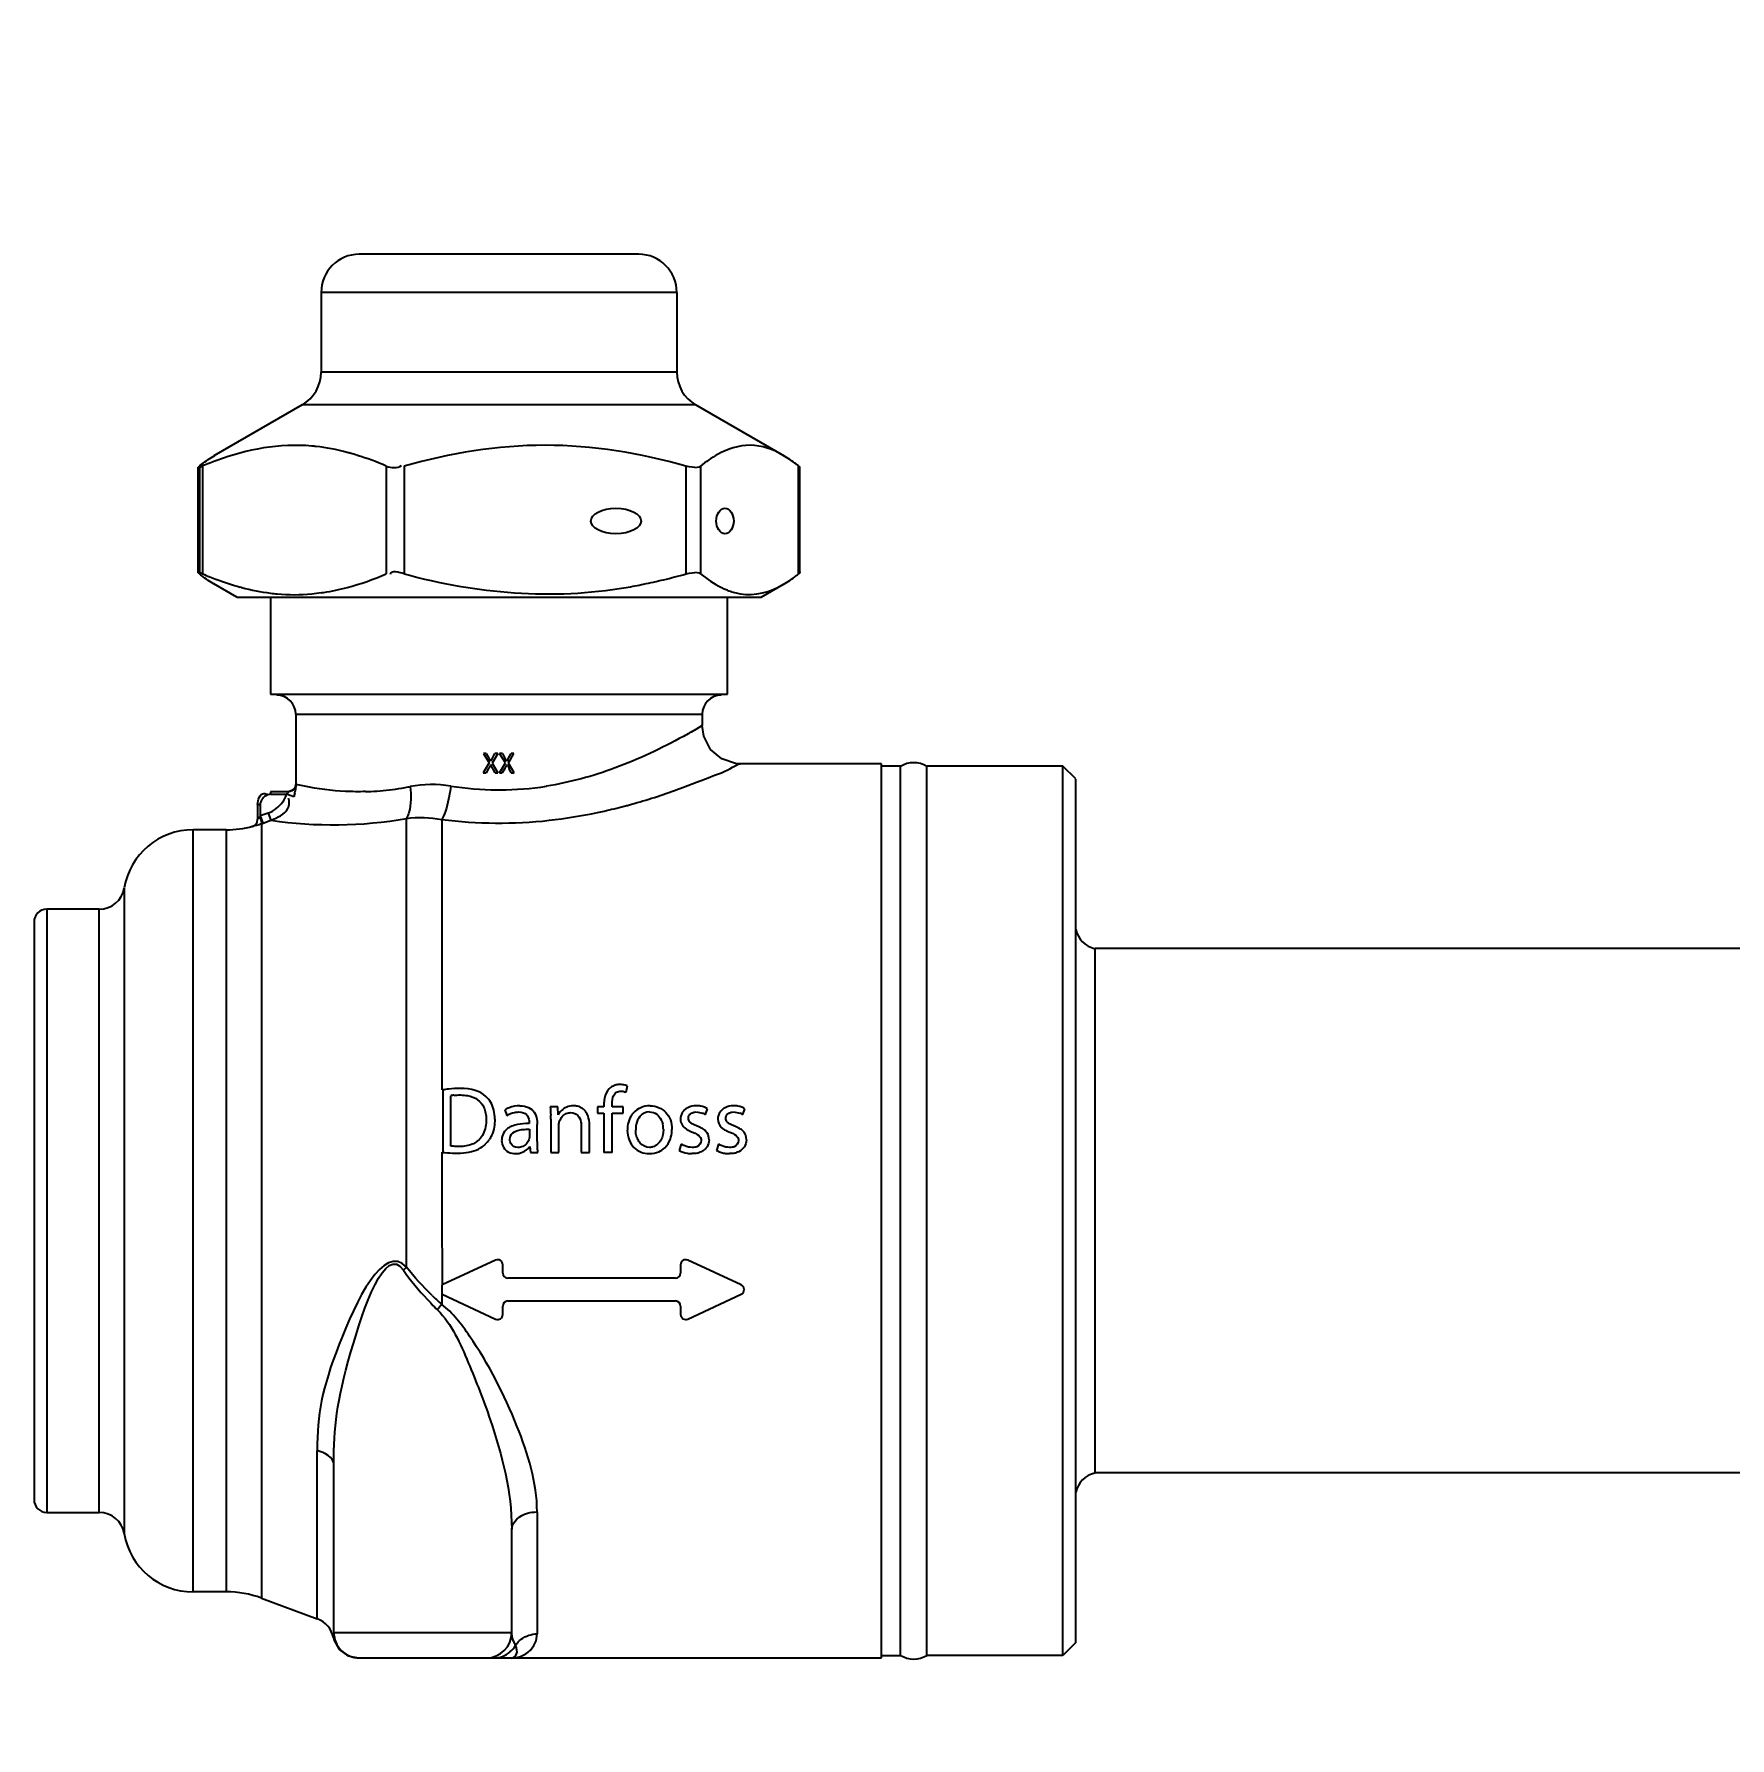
# Model space of a CAD drawing. Header units: millimetres. Extents: x 0 to 10500, y 0 to 7425.
# Drawn here: x 2485.2 to 2618.7, y 4490.8 to 4625 of the extents above; entities that cross this region are included whole.
import ezdxf

# ---------------------------------------------------------------- set-up
doc = ezdxf.new("R2010")
doc.units = ezdxf.units.MM
doc.header["$LTSCALE"] = 577.5
doc.layers.get('0').update_dxf_attribs({"linetype": 'CONTINUOUS'})
doc.styles.add('TEXTSTYLE_3', font='txt')
doc.dimstyles.new('DIMSTYLE_2', dxfattribs={"dimtxt": 75, "dimasz": 3.5, "dimexe": 1.5, "dimexo": 1.5, "dimgap": 18.75, "dimtad": 1, "dimdec": 1, "dimtxsty": 'TEXTSTYLE_3', "dimblk": '_FILLED', "dimblk1": '_FILLED', "dimblk2": '_FILLED', "dimcen": 0.09, "dimadec": 1, "dimazin": 2, "dimtp": 0.1, "dimtm": 0.1, "dimtfac": 1, "dimtdec": 1, "dimtofl": 0, "dimtmove": 0, "dimatfit": 3, "dimldrblk": '_FILLED', "dimfxl": 1, "dimtolj": 1, "dimarcsym": 0})

# ---------------------------------------------------------------- blocks, each defined once
blk = doc.blocks.new('_FILLED')
at = {"color": 0, "linetype": 'ByBlock'}
blk.add_solid([(0, 0), (-1, 0.214), (-1, -0.214)], dxfattribs=at)
blk = doc.blocks.new('*D22')
at = {"color": 2, "linetype": 'Continuous', "transparency": 16777216}
for p, q in [((4837.47, 4680.67), (4837.47, 3823.25)), ((1781.64, 4476.17), (1781.64, 3823.25)), ((1781.64, 3823.25), (1781.64, 3803)), ((4837.47, 3823.25), (4837.47, 3803)), ((1781.64, 3804.5), (3309.56, 3804.5)), ((4837.47, 3804.5), (3309.56, 3804.5))]:
    blk.add_line(p, q, dxfattribs=at)
at = {"color": 2, "linetype": 'Continuous', "transparency": 16777216, "xscale": 3.5, "yscale": 3.5, "zscale": 3.5, "rotation": 180}
blk.add_blockref('_FILLED', (1781.64, 3804.5), dxfattribs=at)
at = {"color": 2, "linetype": 'Continuous', "transparency": 16777216, "xscale": 3.5, "yscale": 3.5, "zscale": 3.5}
blk.add_blockref('_FILLED', (4837.47, 3804.5), dxfattribs=at)
at = {"color": 2, "linetype": 'Continuous', "transparency": 16777216, "insert": (3309.56, 3898.25), "char_height": 75, "width": 300, "attachment_point": 2, "line_spacing_factor": 0.9, "style": 'TEXTSTYLE_3'}
blk.add_mtext('3056', dxfattribs=at)

msp = doc.modelspace()

# ---------------------------------------------------------------- linework, layer by layer
at = {"color": 6, "linetype": 'Continuous'}
for p, q in [((2532.82, 4607.66), (2510.82, 4607.66)), ((2507.82, 4604.66), (2507.82, 4598.39)), ((2535.82, 4604.66), (2507.82, 4604.66)), ((2535.82, 4604.66), (2535.82, 4598.39)), ((2535.82, 4598.39), (2507.82, 4598.39)), ((2506.32, 4595.8), (2499.36, 4591.78)), ((2531.77, 4595.8), (2506.32, 4595.8)), ((2537.32, 4595.8), (2531.78, 4595.8)), ((2537.32, 4595.8), (2544.28, 4591.78)), ((2498.23, 4590.99), (2498.14, 4590.89)), ((2498.14, 4582.59), (2498.14, 4590.89)), ((2498.23, 4590.99), (2498.23, 4582.5)), ((2498.49, 4590.99), (2498.49, 4582.5)), ((2512.95, 4590.99), (2512.95, 4582.5)), ((2514.36, 4590.99), (2514.36, 4582.5)), ((2536.54, 4590.99), (2536.54, 4582.5)), ((2536.8, 4590.93), (2536.54, 4590.99)), ((2537.03, 4590.89), (2536.8, 4590.93)), ((2537.25, 4590.88), (2537.03, 4590.89)), ((2537.25, 4590.88), (2537.43, 4590.89)), ((2537.43, 4590.89), (2537.58, 4590.93)), ((2537.58, 4590.93), (2537.69, 4590.99)), ((2537.69, 4590.99), (2537.69, 4582.5)), ((2545.41, 4582.5), (2545.41, 4590.99)), ((2545.41, 4590.99), (2545.5, 4590.89)), ((2545.5, 4582.59), (2545.5, 4590.89)), ((2498.14, 4582.59), (2498.23, 4582.5)), ((2536.54, 4582.5), (2536.8, 4582.56)), ((2536.8, 4582.56), (2537.03, 4582.59)), ((2537.03, 4582.59), (2537.25, 4582.61)), ((2537.43, 4582.59), (2537.25, 4582.61)), ((2537.58, 4582.56), (2537.43, 4582.59)), ((2537.69, 4582.5), (2537.58, 4582.56)), ((2545.5, 4582.59), (2545.41, 4582.5)), ((2501.17, 4580.66), (2499.36, 4581.71)), ((2542.47, 4580.66), (2544.28, 4581.71)), ((2501.17, 4580.66), (2542.47, 4580.66)), ((2503.82, 4580.66), (2503.82, 4573.03)), ((2539.82, 4573.03), (2539.82, 4580.66)), ((2503.82, 4573.03), (2539.82, 4573.03)), ((2505.82, 4571.45), (2505.82, 4565.93)), ((2505.82, 4571.45), (2537.82, 4571.45)), ((2537.82, 4570.55), (2537.31, 4570.25)), ((2537.82, 4571.45), (2537.82, 4570.55)), ((2537.94, 4569.71), (2537.82, 4570.55)), ((2538.47, 4568.68), (2537.94, 4569.71)), ((2520.59, 4568.35), (2521.05, 4567.62)), ((2520.82, 4568.35), (2520.59, 4568.35)), ((2520.82, 4568.35), (2521.02, 4567.99)), ((2521.72, 4568.35), (2521.28, 4567.6)), ((2521.3, 4567.99), (2521.5, 4568.35)), ((2521.72, 4568.35), (2521.5, 4568.35)), ((2522.32, 4567.62), (2521.86, 4568.35)), ((2522.09, 4568.35), (2521.86, 4568.35)), ((2522.09, 4568.35), (2522.29, 4567.99)), ((2522.56, 4567.6), (2523, 4568.35)), ((2522.57, 4567.99), (2522.77, 4568.35)), ((2523, 4568.35), (2522.77, 4568.35)), ((2539.36, 4567.93), (2538.47, 4568.68)), ((2540.45, 4567.57), (2539.36, 4567.93)), ((2521.05, 4567.62), (2520.58, 4566.84)), ((2520.58, 4566.84), (2520.81, 4566.84)), ((2521, 4567.18), (2520.81, 4566.84)), ((2521.28, 4567.6), (2521.74, 4566.84)), ((2521.52, 4566.84), (2521.34, 4567.17)), ((2521.52, 4566.84), (2521.74, 4566.84)), ((2521.85, 4566.84), (2522.32, 4567.62)), ((2521.85, 4566.84), (2522.08, 4566.84)), ((2522.27, 4567.18), (2522.08, 4566.84)), ((2523.02, 4566.84), (2522.56, 4567.6)), ((2522.79, 4566.84), (2522.61, 4567.17)), ((2522.79, 4566.84), (2523.02, 4566.84)), ((2540.82, 4567.55), (2540.45, 4567.57)), ((2551.92, 4567.55), (2540.82, 4567.55)), ((2551.92, 4497.15), (2551.92, 4567.55)), ((2553.43, 4567.35), (2551.92, 4567.35)), ((2553.43, 4497.35), (2553.43, 4567.35)), ((2555.51, 4497.35), (2555.51, 4567.35)), ((2566.22, 4567.35), (2555.51, 4567.35)), ((2566.22, 4497.35), (2566.22, 4567.35)), ((2567.22, 4566.35), (2566.22, 4567.35)), ((2503.82, 4565.35), (2503.82, 4565.29)), ((2505.24, 4565.35), (2503.82, 4565.35)), ((2503.82, 4565.29), (2503.82, 4565.15)), ((2503.82, 4565.15), (2505.1, 4565.15)), ((2505.67, 4564.95), (2505.1, 4565.15)), ((2505.52, 4565.43), (2505.22, 4565.35)), ((2505.52, 4565.42), (2505.22, 4565.34)), ((2505.37, 4565.36), (2505.23, 4565.34)), ((2505.5, 4565.41), (2505.37, 4565.36)), ((2505.62, 4565.49), (2505.5, 4565.41)), ((2505.74, 4565.65), (2505.52, 4565.43)), ((2505.74, 4565.64), (2505.52, 4565.42)), ((2505.71, 4565.59), (2505.62, 4565.49)), ((2505.77, 4565.7), (2505.71, 4565.59)), ((2505.82, 4565.95), (2505.74, 4565.65)), ((2505.82, 4565.93), (2505.74, 4565.64)), ((2505.81, 4565.81), (2505.77, 4565.7)), ((2505.82, 4565.89), (2505.81, 4565.81)), ((2505.82, 4565.95), (2505.82, 4565.93)), ((2505.82, 4565.93), (2505.82, 4565.71)), ((2505.82, 4565.83), (2505.82, 4565.92)), ((2505.82, 4565.73), (2505.82, 4565.83)), ((2567.22, 4498.35), (2567.22, 4566.34)), ((2502.82, 4564.35), (2502.82, 4563.18)), ((2502.82, 4564.35), (2502.88, 4564.35)), ((2502.88, 4564.35), (2503.02, 4564.35)), ((2503.02, 4564.35), (2503.02, 4563.44)), ((2502.37, 4562.6), (2502.61, 4562.72)), ((2502.37, 4562.6), (2502.4, 4562.61)), ((2502.47, 4562.57), (2502.37, 4562.6)), ((2502.39, 4562.61), (2502.5, 4562.64)), ((2502.42, 4562.62), (2502.39, 4562.61)), ((2502.61, 4562.72), (2502.77, 4562.93)), ((2502.77, 4562.93), (2502.82, 4563.18)), ((2502.82, 4563.19), (2502.82, 4563.18)), ((2502.99, 4563.4), (2503.08, 4563.13)), ((2503.66, 4563.67), (2503.02, 4563.44)), ((2503.02, 4563.44), (2503.23, 4562.87)), ((2503.08, 4563.13), (2503.13, 4562.92)), ((2503.12, 4562.83), (2503.87, 4563.11)), ((2503.13, 4562.92), (2503.12, 4562.83)), ((2503.12, 4562.83), (2503.12, 4501.85)), ((2503.66, 4563.67), (2503.87, 4563.11)), ((2514.54, 4527.91), (2514.54, 4563.25)), ((2517.31, 4563.16), (2517.31, 4541.87)), ((2497.74, 4502.35), (2497.74, 4562.35)), ((2500.35, 4562.35), (2497.74, 4562.35)), ((2500.35, 4562.35), (2500.35, 4502.35)), ((2492.32, 4557.76), (2492.32, 4506.93)), ((2486.22, 4556.1), (2486.22, 4508.6)), ((2490.35, 4556.1), (2486.22, 4556.1)), ((2490.35, 4508.6), (2490.35, 4556.1)), ((2485.22, 4555.1), (2485.22, 4509.6)), ((2568.73, 4552.99), (2568.73, 4551.19)), ((2638.88, 4552.99), (2568.73, 4552.99)), ((2568.73, 4551.19), (2568.73, 4549.82)), ((2568.73, 4549.82), (2568.73, 4511.71)), ((2517.39, 4541.88), (2517.39, 4536.95)), ((2518.03, 4537.45), (2518.03, 4541.4)), ((2531.84, 4541.69), (2531.93, 4542.19)), ((2522.29, 4540.3), (2522.44, 4539.86)), ((2526.44, 4540.53), (2525.86, 4540.53)), ((2526.48, 4539.91), (2526.44, 4540.53)), ((2529.58, 4540.53), (2529.58, 4540.03)), ((2530.08, 4540.53), (2529.58, 4540.53)), ((2529.58, 4540.03), (2530.08, 4540.03)), ((2530.08, 4540.7), (2530.08, 4540.53)), ((2530.08, 4540.03), (2530.08, 4536.94)), ((2530.72, 4540.53), (2530.72, 4540.72)), ((2531.6, 4540.53), (2530.72, 4540.53)), ((2530.72, 4536.94), (2530.72, 4540.03)), ((2530.72, 4540.03), (2531.6, 4540.03)), ((2531.6, 4540.03), (2531.6, 4540.53)), ((2538.07, 4539.92), (2538.23, 4540.39)), ((2541.01, 4539.92), (2541.17, 4540.39)), ((2524.1, 4538.77), (2524.21, 4538.77)), ((2524.21, 4538.77), (2524.21, 4538.15)), ((2524.83, 4537.8), (2524.83, 4539.14)), ((2525.89, 4539.56), (2525.89, 4536.94)), ((2526.54, 4536.94), (2526.54, 4539.1)), ((2528.3, 4539.01), (2528.3, 4536.94)), ((2528.95, 4536.94), (2528.95, 4539.08)), ((2517.31, 4536.96), (2517.31, 4532.35)), ((2524.25, 4537.42), (2524.3, 4536.94)), ((2524.3, 4536.94), (2524.89, 4536.94)), ((2525.89, 4536.94), (2526.54, 4536.94)), ((2528.3, 4536.94), (2528.95, 4536.94)), ((2530.72, 4536.94), (2530.08, 4536.94)), ((2536.17, 4537.6), (2536, 4537.11)), ((2539.11, 4537.6), (2538.95, 4537.11)), ((2517.31, 4532.35), (2517.35, 4526.51)), ((2521.55, 4528.47), (2517.35, 4526.51)), ((2522.12, 4527.45), (2522.12, 4528.1)), ((2536.12, 4528.1), (2536.12, 4527.45)), ((2540.89, 4526.51), (2536.69, 4528.47)), ((2517.31, 4526.49), (2517.31, 4524.98)), ((2535.72, 4527.05), (2522.52, 4527.05)), ((2517.35, 4525.78), (2521.55, 4523.82)), ((2522.12, 4524.19), (2522.12, 4524.85)), ((2522.52, 4525.25), (2535.72, 4525.25)), ((2536.12, 4524.85), (2536.12, 4524.19)), ((2536.69, 4523.82), (2540.89, 4525.78)), ((2507.51, 4500.23), (2507.51, 4513.47)), ((2508.82, 4499.15), (2508.82, 4512.37)), ((2638.88, 4511.71), (2568.73, 4511.71)), ((2486.22, 4508.6), (2490.35, 4508.6)), ((2524.82, 4508.64), (2524.82, 4499.04)), ((2522.82, 4499.15), (2522.82, 4507.29)), ((2500.35, 4502.35), (2497.74, 4502.35)), ((2503.12, 4501.85), (2507.51, 4500.23)), ((2508.78, 4498.75), (2508.83, 4498.56)), ((2508.82, 4499.15), (2522.82, 4499.15)), ((2508.83, 4498.56), (2509.24, 4497.82)), ((2567.22, 4498.35), (2566.22, 4497.35)), ((2509.24, 4497.82), (2509.92, 4497.32)), ((2509.92, 4497.32), (2510.74, 4497.15)), ((2510.74, 4497.15), (2551.92, 4497.15)), ((2551.92, 4497.35), (2553.43, 4497.35)), ((2566.22, 4497.35), (2555.51, 4497.35))]:
    msp.add_line(p, q, dxfattribs=at)
for centre, radius, start, end in [((2510.82, 4604.66), 3, 90, 180), ((2532.82, 4604.66), 3, 0, 90), ((2504.82, 4598.39), 3, 300.0174, 360), ((2538.82, 4598.39), 3, 180, 239.9826), ((2505.71, 4577.26), 15.36, 83.7173, 84.8528), ((2504.97, 4573.51), 19.18, 74.3876, 75.1752), ((2504.73, 4572.65), 20.09, 72.8087, 74.3812), ((2506.08, 4581.13), 12.6, 127.5211, 128.5278), ((2508.68, 4567.04), 26.03, 110.4098, 113.0474), ((2537.56, 4581.13), 12.6, 51.4722, 52.4789), ((2506.08, 4592.36), 12.6, 231.4722, 232.4789), ((2508.68, 4606.45), 26.03, 246.9526, 249.5902), ((2506.44, 4599.83), 19.03, 254.8136, 255.1767), ((2505.38, 4598.35), 17.51, 278.7277, 284.898), ((2524.38, 4624.53), 43.74, 279.8037, 281.6378), ((2523.51, 4628.74), 48.04, 281.6418, 283.5574), ((2522.11, 4634.54), 54.01, 283.562, 285.5021), ((2537.56, 4592.36), 12.6, 307.5211, 308.5278), ((2505.75, 4596.34), 15.48, 262.8867, 264.8488), ((2505.72, 4596.05), 15.19, 264.8651, 275.1349), ((2505.68, 4596.47), 15.6, 275.1574, 277.9397), ((2505.61, 4597.01), 16.15, 277.9283, 278.649), ((2504.32, 4571.45), 1.5, 0, 89.999), ((2539.32, 4571.45), 1.5, 90.0044, 180), ((2550.5, 4582.76), 31.94, 208.7859, 208.9988), ((2554.47, 4565.63), 2, 58.8174, 121.1826), ((2502.82, 4565.93), 2.41, 324.1531, 341.0214), ((2502.4, 4565.91), 3.41, 348.2363, 351.0365), ((2510.73, 4585.98), 20.63, 271.6497, 272.7573), ((2510.69, 4586.46), 21.12, 272.7886, 278.1301), ((2510.57, 4587.41), 22.07, 278.1036, 280.7174), ((2510.56, 4587.43), 22.09, 280.7157, 281.1021), ((2521.85, 4589.59), 24.1, 260.8665, 269.4851), ((2521.82, 4588.85), 23.36, 269.5347, 270.2239), ((2521.8, 4589.55), 24.06, 270.2817, 278.9787), ((2502.83, 4565.93), 2.4, 290.2487, 307.1728), ((2502.83, 4565.93), 2.4, 307.1821, 324.0982), ((2520.98, 4604.63), 41.82, 281.8696, 282.5784), ((2520.52, 4606.67), 43.9, 282.5893, 284.7265), ((2520.09, 4608.35), 45.64, 284.7148, 285.1503), ((2500.35, 4570.35), 8, 270, 285.0122), ((2497.08, 4582.15), 20.25, 285.2676, 285.6014), ((2499.48, 4573.56), 11.33, 285.6117, 286.7345), ((2500.36, 4570.65), 8.29, 286.7242, 288.2593), ((2501.16, 4568.21), 5.72, 288.2573, 290.0194), ((2508.79, 4595.9), 33.16, 261.462, 279.9901), ((2521.82, 4599.53), 36.65, 262.9312, 276.1968), ((2521.49, 4602.04), 39.17, 276.2809, 281.9169), ((2497.74, 4556.85), 5.5, 90, 170.4084), ((2490.35, 4558.1), 2, 270, 350.3993), ((2486.22, 4555.1), 1, 90, 180.0011), ((2569.2, 4554.96), 2.03, 193.329, 256.7306), ((2531.37, 4540.95), 1.35, 90.0134, 103.9881), ((2531.37, 4540.69), 1.6, 83.0912, 90.0618), ((2518.88, 4531.71), 10.27, 95.7355, 98.3754), ((2518.77, 4532.9), 9.08, 90.0745, 95.7917), ((2518.64, 4538.28), 3.19, 96.4271, 101.0234), ((2509.89, 4539.56), 16.01, 359.9854, 1.1682), ((2527.42, 4539.46), 1.05, 147.8687, 154.4009), ((2537.08, 4539.57), 0.974, 148.3939, 166.8034), ((2537.35, 4538.66), 1.96, 80.1027, 89.9959), ((2537.36, 4538.79), 1.33, 57.5533, 68.5041), ((2540.03, 4539.57), 0.974, 148.3939, 166.8034), ((2540.29, 4538.66), 1.96, 80.1027, 89.9959), ((2540.3, 4538.79), 1.33, 57.5533, 68.5041), ((2534.51, 4538.7), 2.58, 177.0966, 180.0134), ((2532.86, 4538.74), 1.9, 359.987, 12.6247), ((2532.86, 4538.76), 2.58, 357.1232, 0.0122), ((2519.3, 4539.13), 2.11, 314.0442, 326.6346), ((2523.38, 4537.89), 1.35, 173.5666, 180.0767), ((2523.22, 4537.91), 1.19, 165.7861, 173.5704), ((2533.37, 4537.79), 8.54, 179.9437, 181.9278), ((2537.09, 4538.47), 1.61, 281.502, 287.6379), ((2539.83, 4538.63), 1.76, 239.7707, 250.7581), ((2540.03, 4538.47), 1.61, 281.502, 287.6379), ((2518.55, 4550.45), 13.56, 268.3401, 270.0259), ((2505.9, 4536.82), 12.41, 312.5195, 314.1341), ((2521.72, 4528.1), 0.4, 360, 115), ((2536.52, 4528.1), 0.4, 65, 180), ((2522.52, 4527.45), 0.4, 180, 270), ((2535.72, 4527.45), 0.4, 270, 0), ((2540.72, 4526.15), 0.4, 295, 65), ((2544.95, 4552.65), 39.64, 223.458, 224.1681), ((2562.03, 4569.27), 63.48, 224.1847, 224.7849), ((2547.12, 4557.46), 44.09, 226.1071, 226.7185), ((2567.88, 4579.52), 74.38, 226.7277, 227.1656), ((2529.04, 4515.35), 15.18, 140.6373, 142.6533), ((2522.52, 4524.85), 0.4, 90, 180), ((2535.72, 4524.85), 0.4, 0, 90), ((2521.72, 4524.19), 0.4, 245, 360), ((2536.52, 4524.19), 0.4, 180, 295), ((2569.2, 4509.73), 2.03, 103.2691, 166.671), ((2486.22, 4509.6), 1, 179.9989, 270), ((2490.35, 4506.6), 2, 9.6005, 90), ((2497.74, 4507.85), 5.5, 189.5917, 270), ((2500.35, 4494.35), 8, 69.7592, 90), ((2506.82, 4498.36), 2, 11.3876, 69.7627), ((2510.82, 4499.15), 2, 179.9999, 270), ((2520.82, 4499.15), 2, 270, 360), ((2521.38, 4499.13), 2, 310.7262, 330.4764), ((2524.93, 4499.27), 2.13, 202.4735, 211.8614), ((2522.82, 4499.25), 2.11, 269.9966, 283.1241), ((2554.47, 4499.06), 2, 238.8174, 301.1826)]:
    msp.add_arc(centre, radius, start, end, dxfattribs=at)
for centre, major_axis, ratio in [((2531.03, 4586.66), (1.97, 0), 0.50765), ((2539.61, 4586.66), (0, 1), 0.685364)]:
    msp.add_ellipse(centre, major_axis=major_axis, ratio=ratio, dxfattribs=at)
for points in [[(2507.08, 4592.56), (2504.57, 4592.79), (2501.97, 4592.31), (2499.61, 4591.43)], [(2509.88, 4592.06), (2509.06, 4592.28), (2508.23, 4592.44), (2507.39, 4592.53)], [(2536.54, 4590.99), (2532.94, 4591.99), (2525.45, 4593.26), (2517.96, 4591.99), (2514.36, 4590.99)], [(2498.41, 4591.13), (2498.74, 4591.38), (2499.09, 4591.62), (2499.46, 4591.83)], [(2512.95, 4590.99), (2512.21, 4591.31), (2511.44, 4591.59), (2510.66, 4591.83)], [(2512.95, 4590.99), (2513.32, 4590.83), (2513.82, 4590.8), (2514.14, 4591.04)], [(2539.01, 4591.89), (2538.55, 4591.63), (2538.11, 4591.32), (2537.69, 4590.99)], [(2545.23, 4591.13), (2544.9, 4591.38), (2544.55, 4591.62), (2544.18, 4591.83)], [(2514.36, 4582.5), (2514, 4582.6), (2513.26, 4582.83), (2513.24, 4582.45)], [(2499.46, 4581.65), (2499.09, 4581.86), (2498.74, 4582.1), (2498.41, 4582.36)], [(2499.61, 4582.05), (2500.21, 4581.83), (2500.83, 4581.63), (2501.45, 4581.46)], [(2501.57, 4581.43), (2502.31, 4581.23), (2503.07, 4581.08), (2503.84, 4580.98)], [(2509.88, 4581.43), (2510.93, 4581.71), (2511.96, 4582.07), (2512.95, 4582.5)], [(2514.36, 4582.5), (2519.98, 4580.94), (2526.08, 4580.44), (2531.83, 4581.43)], [(2537.69, 4582.5), (2538.2, 4582.09), (2538.75, 4581.72), (2539.33, 4581.43)], [(2540.82, 4580.93), (2541.95, 4580.74), (2543.19, 4581.08), (2544.18, 4581.65)], [(2544.18, 4581.65), (2544.55, 4581.86), (2544.9, 4582.1), (2545.23, 4582.36)], [(2521.06, 4567.27), (2521.03, 4567.23), (2521.01, 4567.2), (2521, 4567.18)], [(2522.33, 4567.27), (2522.3, 4567.23), (2522.28, 4567.2), (2522.27, 4567.18)], [(2522.56, 4567.27), (2522.58, 4567.23), (2522.6, 4567.19), (2522.61, 4567.17)], [(2530.96, 4567.22), (2529.21, 4566.57), (2527.39, 4566.07), (2525.55, 4565.78)], [(2502.82, 4564.35), (2502.82, 4564.68), (2502.99, 4565.21), (2503.32, 4565.21)], [(2518.02, 4565.79), (2516.97, 4565.96), (2515.87, 4565.96), (2514.82, 4565.75)], [(2503.87, 4563.11), (2504.37, 4563.3), (2504.95, 4563.55), (2505.2, 4564.02)], [(2514.54, 4563.25), (2515.46, 4563.36), (2516.4, 4563.32), (2517.31, 4563.16)], [(2531.93, 4542.19), (2531.81, 4542.24), (2531.69, 4542.27), (2531.56, 4542.28)], [(2518.28, 4541.44), (2518.36, 4541.45), (2518.44, 4541.46), (2518.52, 4541.46)], [(2518.52, 4541.46), (2518.61, 4541.47), (2518.69, 4541.47), (2518.79, 4541.47)], [(2520.79, 4541.36), (2520.34, 4541.77), (2519.66, 4541.98), (2518.76, 4541.98)], [(2518.79, 4541.47), (2518.98, 4541.47), (2519.16, 4541.45), (2519.33, 4541.42)], [(2519.33, 4541.42), (2519.97, 4541.31), (2520.41, 4540.98), (2520.63, 4540.48)], [(2521.17, 4540.88), (2521.07, 4541.06), (2520.94, 4541.22), (2520.79, 4541.36)], [(2530.12, 4541.19), (2530.09, 4541.04), (2530.08, 4540.87), (2530.08, 4540.7)], [(2530.49, 4541.96), (2530.3, 4541.77), (2530.18, 4541.51), (2530.12, 4541.19)], [(2530.74, 4542.14), (2530.65, 4542.09), (2530.57, 4542.03), (2530.49, 4541.96)], [(2530.72, 4540.72), (2530.72, 4541.01), (2530.76, 4541.24), (2530.84, 4541.41)], [(2531.05, 4542.26), (2530.94, 4542.23), (2530.84, 4542.19), (2530.74, 4542.14)], [(2530.84, 4541.41), (2530.87, 4541.47), (2530.9, 4541.52), (2530.94, 4541.56)], [(2530.94, 4541.56), (2531.02, 4541.66), (2531.11, 4541.72), (2531.23, 4541.75)], [(2531.23, 4541.75), (2531.29, 4541.76), (2531.35, 4541.77), (2531.42, 4541.77)], [(2531.42, 4541.77), (2531.53, 4541.77), (2531.62, 4541.76), (2531.71, 4541.73)], [(2531.71, 4541.73), (2531.76, 4541.72), (2531.8, 4541.71), (2531.84, 4541.69)], [(2520.63, 4540.48), (2520.69, 4540.35), (2520.74, 4540.21), (2520.77, 4540.05)], [(2520.77, 4540.05), (2520.8, 4539.89), (2520.82, 4539.72), (2520.82, 4539.54)], [(2521.41, 4540.27), (2521.36, 4540.49), (2521.28, 4540.7), (2521.17, 4540.88)], [(2521.49, 4539.56), (2521.49, 4539.81), (2521.47, 4540.05), (2521.41, 4540.27)], [(2522.63, 4540.47), (2522.5, 4540.42), (2522.39, 4540.37), (2522.29, 4540.3)], [(2522.44, 4539.86), (2522.6, 4539.97), (2522.81, 4540.06), (2523.04, 4540.1)], [(2523.47, 4540.62), (2523.18, 4540.62), (2522.89, 4540.56), (2522.63, 4540.47)], [(2523.04, 4540.1), (2523.15, 4540.12), (2523.26, 4540.13), (2523.37, 4540.13)], [(2523.37, 4540.13), (2523.95, 4540.13), (2524.15, 4539.81), (2524.19, 4539.43)], [(2523.47, 4540.62), (2523.73, 4540.62), (2523.95, 4540.57), (2524.14, 4540.49)], [(2524.14, 4540.49), (2524.53, 4540.32), (2524.74, 4539.97), (2524.81, 4539.53)], [(2525.86, 4540.53), (2525.87, 4540.33), (2525.88, 4540.12), (2525.89, 4539.89)], [(2526.74, 4540.26), (2526.66, 4540.19), (2526.59, 4540.1), (2526.54, 4540.01)], [(2526.59, 4539.4), (2526.64, 4539.54), (2526.71, 4539.67), (2526.8, 4539.77)], [(2527.68, 4540.62), (2527.3, 4540.62), (2526.98, 4540.47), (2526.74, 4540.26)], [(2526.8, 4539.77), (2526.89, 4539.87), (2526.99, 4539.95), (2527.11, 4540)], [(2527.11, 4540), (2527.22, 4540.05), (2527.34, 4540.08), (2527.46, 4540.08)], [(2527.46, 4540.08), (2527.94, 4540.08), (2528.19, 4539.76), (2528.27, 4539.32)], [(2528, 4540.58), (2527.89, 4540.6), (2527.78, 4540.62), (2527.68, 4540.62)], [(2528.69, 4540.1), (2528.52, 4540.36), (2528.27, 4540.51), (2528, 4540.58)], [(2528.83, 4539.81), (2528.79, 4539.92), (2528.75, 4540.01), (2528.69, 4540.1)], [(2528.95, 4539.08), (2528.95, 4539.37), (2528.9, 4539.61), (2528.83, 4539.81)], [(2532.39, 4540.05), (2532.25, 4539.89), (2532.14, 4539.7), (2532.06, 4539.48)], [(2532.98, 4540.47), (2532.75, 4540.38), (2532.55, 4540.23), (2532.39, 4540.05)], [(2532.92, 4539.78), (2532.77, 4539.61), (2532.67, 4539.39), (2532.62, 4539.15)], [(2533.68, 4540.13), (2533.36, 4540.13), (2533.1, 4539.99), (2532.92, 4539.78)], [(2533.71, 4540.62), (2533.44, 4540.62), (2533.2, 4540.57), (2532.98, 4540.47)], [(2533.68, 4540.13), (2534.12, 4540.13), (2534.42, 4539.86), (2534.59, 4539.51)], [(2533.71, 4540.62), (2533.97, 4540.62), (2534.21, 4540.56), (2534.42, 4540.47)], [(2534.42, 4540.47), (2534.83, 4540.29), (2535.15, 4539.96), (2535.31, 4539.51)], [(2536.14, 4539.8), (2536.12, 4539.72), (2536.11, 4539.64), (2536.11, 4539.56)], [(2536.69, 4540.47), (2536.5, 4540.38), (2536.35, 4540.24), (2536.25, 4540.08)], [(2537.35, 4540.62), (2537.1, 4540.62), (2536.87, 4540.56), (2536.69, 4540.47)], [(2536.73, 4539.63), (2536.73, 4539.73), (2536.76, 4539.82), (2536.81, 4539.89)], [(2536.76, 4539.48), (2536.74, 4539.53), (2536.73, 4539.58), (2536.73, 4539.63)], [(2536.81, 4539.89), (2536.86, 4539.97), (2536.93, 4540.03), (2537.03, 4540.07)], [(2537.03, 4540.07), (2537.11, 4540.1), (2537.21, 4540.13), (2537.33, 4540.13)], [(2537.33, 4540.13), (2537.51, 4540.13), (2537.68, 4540.09), (2537.84, 4540.03)], [(2538.23, 4540.39), (2538.09, 4540.48), (2537.9, 4540.55), (2537.69, 4540.59)], [(2539.08, 4539.8), (2539.06, 4539.72), (2539.05, 4539.64), (2539.05, 4539.56)], [(2539.63, 4540.47), (2539.44, 4540.38), (2539.3, 4540.24), (2539.2, 4540.08)], [(2540.29, 4540.62), (2540.04, 4540.62), (2539.82, 4540.56), (2539.63, 4540.47)], [(2539.67, 4539.63), (2539.67, 4539.73), (2539.7, 4539.82), (2539.75, 4539.89)], [(2539.7, 4539.48), (2539.68, 4539.53), (2539.67, 4539.58), (2539.67, 4539.63)], [(2539.75, 4539.89), (2539.8, 4539.97), (2539.88, 4540.03), (2539.97, 4540.07)], [(2539.97, 4540.07), (2540.05, 4540.1), (2540.16, 4540.13), (2540.27, 4540.13)], [(2540.27, 4540.13), (2540.46, 4540.13), (2540.63, 4540.09), (2540.79, 4540.03)], [(2541.17, 4540.39), (2541.04, 4540.48), (2540.85, 4540.55), (2540.63, 4540.59)], [(2520.82, 4539.54), (2520.82, 4539.34), (2520.8, 4539.14), (2520.76, 4538.96)], [(2521.24, 4538.29), (2521.19, 4538.18), (2521.13, 4538.07), (2521.07, 4537.97)], [(2521.44, 4538.94), (2521.4, 4538.71), (2521.33, 4538.49), (2521.24, 4538.29)], [(2521.49, 4539.56), (2521.49, 4539.34), (2521.47, 4539.14), (2521.44, 4538.94)], [(2522.35, 4538.69), (2522.21, 4538.56), (2522.12, 4538.39), (2522.07, 4538.2)], [(2522.6, 4538.89), (2522.5, 4538.83), (2522.42, 4538.77), (2522.35, 4538.69)], [(2522.84, 4539.01), (2522.75, 4538.97), (2522.67, 4538.93), (2522.6, 4538.89)], [(2522.68, 4537.96), (2522.68, 4538.39), (2522.98, 4538.65), (2523.59, 4538.74)], [(2523.29, 4539.14), (2523.13, 4539.11), (2522.98, 4539.06), (2522.84, 4539.01)], [(2524.19, 4539.23), (2523.85, 4539.23), (2523.55, 4539.2), (2523.29, 4539.14)], [(2523.59, 4538.74), (2523.74, 4538.76), (2523.91, 4538.77), (2524.1, 4538.77)], [(2524.81, 4539.53), (2524.83, 4539.41), (2524.83, 4539.28), (2524.83, 4539.14)], [(2526.54, 4539.1), (2526.54, 4539.22), (2526.56, 4539.32), (2526.59, 4539.4)], [(2528.27, 4539.32), (2528.29, 4539.22), (2528.3, 4539.12), (2528.3, 4539.01)], [(2531.92, 4538.7), (2531.92, 4538.42), (2531.97, 4538.16), (2532.07, 4537.93)], [(2532.06, 4539.48), (2531.98, 4539.29), (2531.94, 4539.07), (2531.93, 4538.83)], [(2532.62, 4539.15), (2532.59, 4539.01), (2532.58, 4538.87), (2532.58, 4538.73)], [(2532.62, 4538.31), (2532.59, 4538.44), (2532.58, 4538.58), (2532.58, 4538.73)], [(2532.75, 4537.96), (2532.7, 4538.06), (2532.65, 4538.18), (2532.62, 4538.31)], [(2534.76, 4538.74), (2534.76, 4538.45), (2534.69, 4538.18), (2534.58, 4537.96)], [(2534.59, 4539.51), (2534.65, 4539.4), (2534.69, 4539.28), (2534.71, 4539.16)], [(2535.31, 4539.51), (2535.39, 4539.29), (2535.44, 4539.04), (2535.44, 4538.76)], [(2535.31, 4537.99), (2535.38, 4538.19), (2535.42, 4538.4), (2535.43, 4538.63)], [(2536.11, 4539.56), (2536.11, 4539.4), (2536.15, 4539.25), (2536.24, 4539.11)], [(2536.24, 4539.11), (2536.32, 4538.99), (2536.43, 4538.87), (2536.58, 4538.77)], [(2536.58, 4538.77), (2536.62, 4538.75), (2536.66, 4538.72), (2536.71, 4538.7)], [(2536.71, 4538.7), (2536.81, 4538.64), (2536.93, 4538.59), (2537.06, 4538.54)], [(2536.83, 4539.35), (2536.8, 4539.39), (2536.77, 4539.43), (2536.76, 4539.48)], [(2537.06, 4538.54), (2537.36, 4538.43), (2537.55, 4538.32), (2537.64, 4538.18)], [(2537.42, 4539.02), (2537.35, 4539.05), (2537.29, 4539.07), (2537.24, 4539.09)], [(2537.75, 4538.87), (2537.65, 4538.92), (2537.54, 4538.97), (2537.42, 4539.02)], [(2538.05, 4538.66), (2537.97, 4538.74), (2537.87, 4538.81), (2537.75, 4538.87)], [(2538.21, 4538.48), (2538.17, 4538.54), (2538.11, 4538.61), (2538.05, 4538.66)], [(2538.36, 4537.93), (2538.36, 4538.15), (2538.31, 4538.32), (2538.21, 4538.48)], [(2539.05, 4539.56), (2539.05, 4539.32), (2539.15, 4539.1), (2539.33, 4538.92)], [(2539.33, 4538.92), (2539.39, 4538.87), (2539.45, 4538.82), (2539.52, 4538.77)], [(2539.52, 4538.77), (2539.56, 4538.75), (2539.6, 4538.72), (2539.65, 4538.7)], [(2539.65, 4538.7), (2539.75, 4538.64), (2539.87, 4538.59), (2540, 4538.54)], [(2539.77, 4539.35), (2539.74, 4539.39), (2539.72, 4539.43), (2539.7, 4539.48)], [(2540, 4538.54), (2540.3, 4538.43), (2540.49, 4538.32), (2540.58, 4538.18)], [(2540.36, 4539.02), (2540.29, 4539.05), (2540.23, 4539.07), (2540.18, 4539.09)], [(2540.69, 4538.87), (2540.59, 4538.92), (2540.48, 4538.97), (2540.36, 4539.02)], [(2540.96, 4538.69), (2540.89, 4538.76), (2540.79, 4538.82), (2540.69, 4538.87)], [(2541.3, 4537.93), (2541.3, 4538.25), (2541.19, 4538.5), (2540.96, 4538.69)], [(2517.39, 4536.95), (2517.62, 4536.92), (2517.88, 4536.91), (2518.16, 4536.9)], [(2518.24, 4537.43), (2518.15, 4537.43), (2518.09, 4537.44), (2518.03, 4537.45)], [(2518.68, 4537.41), (2518.5, 4537.41), (2518.36, 4537.42), (2518.24, 4537.43)], [(2518.56, 4536.89), (2518.87, 4536.89), (2519.17, 4536.92), (2519.44, 4536.97)], [(2519.24, 4537.46), (2519.07, 4537.43), (2518.88, 4537.41), (2518.68, 4537.41)], [(2520.08, 4537.81), (2519.85, 4537.63), (2519.57, 4537.52), (2519.24, 4537.46)], [(2519.44, 4536.97), (2519.72, 4537.02), (2519.97, 4537.1), (2520.2, 4537.21)], [(2520.2, 4537.21), (2520.42, 4537.32), (2520.61, 4537.45), (2520.77, 4537.61)], [(2522.03, 4537.89), (2522.03, 4537.69), (2522.08, 4537.51), (2522.17, 4537.35)], [(2522.17, 4537.35), (2522.27, 4537.2), (2522.4, 4537.07), (2522.57, 4536.98)], [(2522.57, 4536.98), (2522.73, 4536.9), (2522.92, 4536.85), (2523.13, 4536.85)], [(2522.75, 4537.65), (2522.71, 4537.74), (2522.68, 4537.84), (2522.68, 4537.96)], [(2523.3, 4537.34), (2523.06, 4537.34), (2522.85, 4537.45), (2522.75, 4537.65)], [(2523.13, 4536.85), (2523.46, 4536.85), (2523.75, 4536.97), (2523.98, 4537.14)], [(2523.69, 4537.42), (2523.57, 4537.37), (2523.44, 4537.34), (2523.3, 4537.34)], [(2523.99, 4537.63), (2523.91, 4537.54), (2523.81, 4537.47), (2523.69, 4537.42)], [(2524.17, 4537.94), (2524.14, 4537.83), (2524.07, 4537.72), (2523.99, 4537.63)], [(2524.21, 4538.15), (2524.21, 4538.06), (2524.2, 4538), (2524.17, 4537.94)], [(2524.89, 4536.94), (2524.86, 4537.09), (2524.85, 4537.28), (2524.84, 4537.51)], [(2532.07, 4537.93), (2532.24, 4537.48), (2532.58, 4537.14), (2533, 4536.97)], [(2532.94, 4537.68), (2532.87, 4537.76), (2532.8, 4537.85), (2532.75, 4537.96)], [(2534.58, 4537.96), (2534.44, 4537.67), (2534.2, 4537.46), (2533.93, 4537.38)], [(2536, 4537.11), (2536.2, 4536.99), (2536.41, 4536.92), (2536.65, 4536.88)], [(2536.45, 4537.46), (2536.35, 4537.5), (2536.25, 4537.55), (2536.17, 4537.6)], [(2537.03, 4537.34), (2536.83, 4537.34), (2536.63, 4537.39), (2536.45, 4537.46)], [(2537.39, 4537.4), (2537.29, 4537.36), (2537.17, 4537.34), (2537.03, 4537.34)], [(2537.73, 4537.88), (2537.73, 4537.66), (2537.61, 4537.48), (2537.39, 4537.4)], [(2537.75, 4537), (2537.69, 4536.98), (2537.64, 4536.95), (2537.58, 4536.94)], [(2537.64, 4538.18), (2537.67, 4538.14), (2537.69, 4538.09), (2537.71, 4538.04)], [(2537.71, 4538.04), (2537.72, 4537.99), (2537.73, 4537.94), (2537.73, 4537.88)], [(2538.01, 4537.17), (2537.94, 4537.1), (2537.85, 4537.05), (2537.75, 4537)], [(2538.2, 4537.38), (2538.15, 4537.31), (2538.09, 4537.23), (2538.01, 4537.17)], [(2538.36, 4537.93), (2538.36, 4537.73), (2538.31, 4537.54), (2538.2, 4537.38)], [(2539.39, 4537.46), (2539.29, 4537.5), (2539.19, 4537.55), (2539.11, 4537.6)], [(2539.25, 4536.97), (2539.36, 4536.93), (2539.47, 4536.9), (2539.59, 4536.88)], [(2539.97, 4537.34), (2539.77, 4537.34), (2539.57, 4537.39), (2539.39, 4537.46)], [(2540.33, 4537.4), (2540.23, 4537.36), (2540.11, 4537.34), (2539.97, 4537.34)], [(2540.67, 4537.88), (2540.67, 4537.66), (2540.55, 4537.48), (2540.33, 4537.4)], [(2540.69, 4537), (2540.64, 4536.98), (2540.58, 4536.95), (2540.52, 4536.94)], [(2540.58, 4538.18), (2540.61, 4538.14), (2540.64, 4538.09), (2540.65, 4538.04)], [(2540.65, 4538.04), (2540.66, 4537.99), (2540.67, 4537.94), (2540.67, 4537.88)], [(2541.3, 4537.93), (2541.3, 4537.53), (2541.08, 4537.19), (2540.69, 4537)], [(2536.65, 4536.88), (2536.77, 4536.86), (2536.89, 4536.85), (2537.01, 4536.85)], [(2537.41, 4536.89), (2537.29, 4536.87), (2537.16, 4536.85), (2537.01, 4536.85)], [(2539.59, 4536.88), (2539.71, 4536.86), (2539.83, 4536.85), (2539.96, 4536.85)], [(2540.36, 4536.89), (2540.23, 4536.87), (2540.1, 4536.85), (2539.96, 4536.85)], [(2514.29, 4527.67), (2514.84, 4526.85), (2515.5, 4526.1), (2516.17, 4525.39)], [(2516.56, 4525.69), (2515.84, 4526.38), (2515.14, 4527.11), (2514.54, 4527.91)], [(2519.51, 4522.48), (2518.88, 4523.4), (2518.2, 4524.32), (2517.31, 4524.98)], [(2508.82, 4512.37), (2508.82, 4512.94), (2508.07, 4513.35), (2507.51, 4513.47)], [(2523.57, 4498.62), (2523.92, 4498.89), (2524.38, 4499.04), (2524.82, 4499.04)], [(2521.42, 4497.15), (2521.87, 4497.15), (2522.35, 4497.32), (2522.69, 4497.62)]]:
    msp.add_open_spline(points, degree=3, dxfattribs=at)
for points, knots in [([(2544.18, 4591.83), (2543.41, 4592.29), (2541.61, 4592.93), (2539.8, 4592.33), (2539.01, 4591.89)], [0, 0, 0, 0, 0.501327, 1, 1, 1, 1]), ([(2498.11, 4590.88), (2498.11, 4590.87), (2498.19, 4590.82), (2498.23, 4590.89), (2498.27, 4590.91)], [0, 0, 0, 0, 0.150707, 1, 1, 1, 1]), ([(2498.27, 4590.91), (2498.31, 4590.93), (2498.4, 4590.97), (2498.48, 4591.01), (2498.53, 4591.04)], [0, 0, 0, 0, 0.429047, 1, 1, 1, 1]), ([(2498.21, 4582.61), (2498.18, 4582.62), (2498.1, 4582.66), (2498.13, 4582.6), (2498.14, 4582.6)], [0, 0, 0, 0, 0.679887, 1, 1, 1, 1]), ([(2498.49, 4582.5), (2498.44, 4582.52), (2498.35, 4582.56), (2498.25, 4582.6), (2498.21, 4582.61)], [0, 0, 0, 0, 0.538652, 1, 1, 1, 1]), ([(2545.44, 4582.61), (2545.46, 4582.62), (2545.54, 4582.66), (2545.51, 4582.6), (2545.5, 4582.6)], [0, 0, 0, 0, 0.679887, 1, 1, 1, 1]), ([(2539.33, 4581.43), (2539.43, 4581.38), (2539.62, 4581.29), (2539.82, 4581.21), (2539.92, 4581.17)], [0, 0, 0, 0, 0.504923, 1, 1, 1, 1]), ([(2539.92, 4581.17), (2540.07, 4581.12), (2540.37, 4581.02), (2540.67, 4580.95), (2540.82, 4580.93)], [0, 0, 0, 0, 0.505587, 1, 1, 1, 1]), ([(2537.31, 4570.25), (2536.99, 4570.06), (2534.94, 4568.91), (2532.81, 4567.9), (2530.96, 4567.22)], [0, 0, 0, 0, 0.157534, 1, 1, 1, 1]), ([(2521.16, 4567.74), (2521.16, 4567.74), (2521.12, 4567.81), (2521.08, 4567.9), (2521.02, 4567.99)], [0, 0, 0, 0, 0.005334, 1, 1, 1, 1]), ([(2521.3, 4567.99), (2521.24, 4567.89), (2521.19, 4567.8), (2521.16, 4567.74), (2521.16, 4567.74)], [0, 0, 0, 0, 0.993456, 1, 1, 1, 1]), ([(2522.43, 4567.74), (2522.43, 4567.74), (2522.39, 4567.81), (2522.35, 4567.9), (2522.29, 4567.99)], [0, 0, 0, 0, 0.005334, 1, 1, 1, 1]), ([(2522.57, 4567.99), (2522.51, 4567.89), (2522.47, 4567.8), (2522.43, 4567.74), (2522.43, 4567.74)], [0, 0, 0, 0, 0.993455, 1, 1, 1, 1]), ([(2521.17, 4567.47), (2521.17, 4567.47), (2521.15, 4567.43), (2521.1, 4567.34), (2521.06, 4567.27)], [0, 0, 0, 0, 0.007346, 1, 1, 1, 1]), ([(2521.23, 4567.38), (2521.2, 4567.42), (2521.2, 4567.44), (2521.18, 4567.47), (2521.18, 4567.47)], [0, 0, 0, 0, 0.991736, 1, 1, 1, 1]), ([(2521.34, 4567.17), (2521.32, 4567.21), (2521.26, 4567.31), (2521.23, 4567.37), (2521.23, 4567.38)], [0, 0, 0, 0, 0.904021, 1, 1, 1, 1]), ([(2522.45, 4567.47), (2522.45, 4567.47), (2522.42, 4567.43), (2522.37, 4567.34), (2522.33, 4567.27)], [0, 0, 0, 0, 0.007344, 1, 1, 1, 1]), ([(2522.45, 4567.47), (2522.45, 4567.47), (2522.47, 4567.44), (2522.48, 4567.42), (2522.5, 4567.38)], [0, 0, 0, 0, 0.008285, 1, 1, 1, 1]), ([(2532.01, 4564.29), (2533.23, 4564.63), (2535.4, 4565.29), (2538.09, 4566.41), (2539.85, 4567), (2540.6, 4567.52), (2540.82, 4567.55)], [0, 0, 0, 0, 0.404038, 0.721777, 0.92797, 1, 1, 1, 1]), ([(2503.82, 4565.15), (2503.69, 4565.14), (2503.43, 4565.04), (2503.23, 4564.84), (2503.16, 4564.73)], [0, 0, 0, 0, 0.482331, 1, 1, 1, 1]), ([(2503.32, 4565.21), (2503.37, 4565.21), (2503.48, 4565.19), (2503.57, 4565.13), (2503.62, 4565.09)], [0, 0, 0, 0, 0.438083, 1, 1, 1, 1]), ([(2505.21, 4565.29), (2505.21, 4565.26), (2505.18, 4565.21), (2505.13, 4565.17), (2505.1, 4565.15)], [0, 0, 0, 0, 0.401765, 1, 1, 1, 1]), ([(2505.22, 4565.35), (2505.22, 4565.35), (2505.23, 4565.31), (2505.22, 4565.3), (2505.21, 4565.29)], [0, 0, 0, 0, 0.256209, 1, 1, 1, 1]), ([(2505.74, 4565.22), (2505.73, 4565.17), (2505.71, 4565.08), (2505.68, 4564.99), (2505.67, 4564.95)], [0, 0, 0, 0, 0.506846, 1, 1, 1, 1]), ([(2505.81, 4565.71), (2505.8, 4565.66), (2505.79, 4565.55), (2505.78, 4565.44), (2505.77, 4565.38)], [0, 0, 0, 0, 0.470781, 1, 1, 1, 1]), ([(2506.5, 4565.78), (2506.33, 4565.81), (2506.11, 4565.88), (2505.87, 4565.9), (2505.82, 4565.93)], [0, 0, 0, 0, 0.74871, 1, 1, 1, 1]), ([(2511.32, 4565.36), (2510.79, 4565.34), (2509.17, 4565.36), (2507.56, 4565.56), (2506.5, 4565.78)], [0, 0, 0, 0, 0.328172, 1, 1, 1, 1]), ([(2514.82, 4565.75), (2514.91, 4565.08), (2514.92, 4564.2), (2514.63, 4563.39), (2514.54, 4563.25)], [0, 0, 0, 0, 0.799209, 1, 1, 1, 1]), ([(2518.02, 4565.79), (2517.99, 4565.52), (2517.84, 4564.63), (2517.63, 4563.72), (2517.31, 4563.16)], [0, 0, 0, 0, 0.295142, 1, 1, 1, 1]), ([(2503.16, 4564.73), (2503.12, 4564.67), (2503.05, 4564.55), (2503.02, 4564.41), (2503.02, 4564.35)], [0, 0, 0, 0, 0.515067, 1, 1, 1, 1]), ([(2505.2, 4564.02), (2505.24, 4564.09), (2505.3, 4564.25), (2505.31, 4564.42), (2505.31, 4564.5)], [0, 0, 0, 0, 0.484572, 1, 1, 1, 1]), ([(2505.31, 4564.5), (2505.31, 4564.56), (2505.3, 4564.67), (2505.28, 4564.78), (2505.26, 4564.84)], [0, 0, 0, 0, 0.478659, 1, 1, 1, 1]), ([(2502.88, 4563.25), (2502.87, 4563.23), (2502.85, 4563.21), (2502.83, 4563.19), (2502.82, 4563.19)], [0, 0, 0, 0, 0.67105, 1, 1, 1, 1]), ([(2502.99, 4563.4), (2502.97, 4563.37), (2502.94, 4563.32), (2502.9, 4563.27), (2502.88, 4563.25)], [0, 0, 0, 0, 0.555468, 1, 1, 1, 1]), ([(2520.76, 4538.96), (2520.68, 4538.56), (2520.48, 4538.14), (2520.15, 4537.85), (2520.08, 4537.81)], [0, 0, 0, 0, 0.815811, 1, 1, 1, 1]), ([(2524.19, 4539.43), (2524.19, 4539.39), (2524.19, 4539.32), (2524.19, 4539.25), (2524.19, 4539.23)], [0, 0, 0, 0, 0.65858, 1, 1, 1, 1]), ([(2537.24, 4539.09), (2537.08, 4539.16), (2536.94, 4539.24), (2536.85, 4539.33), (2536.83, 4539.35)], [0, 0, 0, 0, 0.770973, 1, 1, 1, 1]), ([(2540.18, 4539.09), (2540.02, 4539.16), (2539.88, 4539.24), (2539.79, 4539.33), (2539.77, 4539.35)], [0, 0, 0, 0, 0.770973, 1, 1, 1, 1]), ([(2523.98, 4537.14), (2524.08, 4537.21), (2524.17, 4537.31), (2524.24, 4537.41), (2524.24, 4537.42)], [0, 0, 0, 0, 0.918329, 1, 1, 1, 1]), ([(2533.67, 4537.34), (2533.66, 4537.34), (2533.38, 4537.34), (2533.13, 4537.47), (2532.94, 4537.68)], [0, 0, 0, 0, 0.004698, 1, 1, 1, 1]), ([(2533, 4536.97), (2533.2, 4536.9), (2533.42, 4536.85), (2533.65, 4536.85), (2533.65, 4536.85)], [0, 0, 0, 0, 0.994173, 1, 1, 1, 1]), ([(2533.65, 4536.85), (2533.65, 4536.85), (2533.91, 4536.85), (2534.16, 4536.9), (2534.4, 4537)], [0, 0, 0, 0, 0.005242, 1, 1, 1, 1]), ([(2533.93, 4537.38), (2533.85, 4537.36), (2533.76, 4537.34), (2533.67, 4537.34), (2533.67, 4537.34)], [0, 0, 0, 0, 0.985232, 1, 1, 1, 1]), ([(2534.4, 4537), (2534.57, 4537.07), (2534.95, 4537.31), (2535.21, 4537.72), (2535.31, 4537.99)], [0, 0, 0, 0, 0.441657, 1, 1, 1, 1]), ([(2514.54, 4527.91), (2512.73, 4529.89), (2508.2, 4520.18), (2507.51, 4516.32), (2507.51, 4513.47)], [0, 0, 0, 0, 0.485385, 1, 1, 1, 1]), ([(2508.82, 4512.37), (2508.82, 4515.36), (2509.15, 4518.73), (2512.86, 4529.77), (2514.29, 4527.67)], [0, 0, 0, 0, 0.540116, 1, 1, 1, 1]), ([(2516.98, 4524.56), (2518.11, 4523.42), (2519.45, 4520.37), (2521.66, 4514.73), (2522.82, 4510.22), (2522.82, 4507.29)], [0, 0, 0, 0, 0.261955, 0.523657, 1, 1, 1, 1]), ([(2524.82, 4508.64), (2524.82, 4510.95), (2523.28, 4515.84), (2521.02, 4520.28), (2519.51, 4522.48)], [0, 0, 0, 0, 0.464145, 1, 1, 1, 1]), ([(2522.82, 4507.29), (2522.82, 4507.88), (2523.75, 4508.57), (2524.56, 4508.64), (2524.82, 4508.64)], [0, 0, 0, 0, 0.69419, 1, 1, 1, 1]), ([(2508.82, 4499.15), (2508.82, 4499.05), (2508.77, 4498.95), (2508.81, 4498.76), (2508.78, 4498.75)], [0, 0, 0, 0, 0.741394, 1, 1, 1, 1]), ([(2522.86, 4498.79), (2522.85, 4498.85), (2522.83, 4498.97), (2522.82, 4499.09), (2522.82, 4499.15)], [0, 0, 0, 0, 0.496361, 1, 1, 1, 1]), ([(2522.96, 4498.46), (2522.94, 4498.51), (2522.9, 4498.62), (2522.87, 4498.73), (2522.86, 4498.79)], [0, 0, 0, 0, 0.497529, 1, 1, 1, 1]), ([(2523.12, 4498.15), (2523.18, 4498.24), (2523.32, 4498.41), (2523.48, 4498.56), (2523.57, 4498.62)], [0, 0, 0, 0, 0.497673, 1, 1, 1, 1]), ([(2523.21, 4497.9), (2523.2, 4497.94), (2523.18, 4498.03), (2523.14, 4498.1), (2523.12, 4498.15)], [0, 0, 0, 0, 0.464626, 1, 1, 1, 1]), ([(2523.3, 4497.2), (2523.88, 4497.34), (2524.66, 4497.96), (2524.82, 4498.8), (2524.82, 4499.04)], [0, 0, 0, 0, 0.711914, 1, 1, 1, 1]), ([(2522.82, 4497.15), (2522.94, 4497.15), (2523.26, 4497.35), (2523.26, 4497.72), (2523.21, 4497.9)], [0, 0, 0, 0, 0.389148, 1, 1, 1, 1])]:
    msp.add_open_spline(points, degree=3, knots=knots, dxfattribs=at)

# ---------------------------------------------------------------- dimensions: what is measured, and where the dimension line sits
at = {"color": 2, "linetype": 'Continuous'}
dim = msp.add_linear_dim(base=(1781.64, 3804.5), p1=(4837.47, 4682.17), p2=(1781.64, 4477.67), angle=180, text='3056', dimstyle='DIMSTYLE_2', dxfattribs=at)
dim.commit()
dim.dimension.update_dxf_attribs({"geometry": '*D22', "text_midpoint": (3309.56, 3804.5), "dimtype": 160})

doc.saveas('drawing.dxf')
